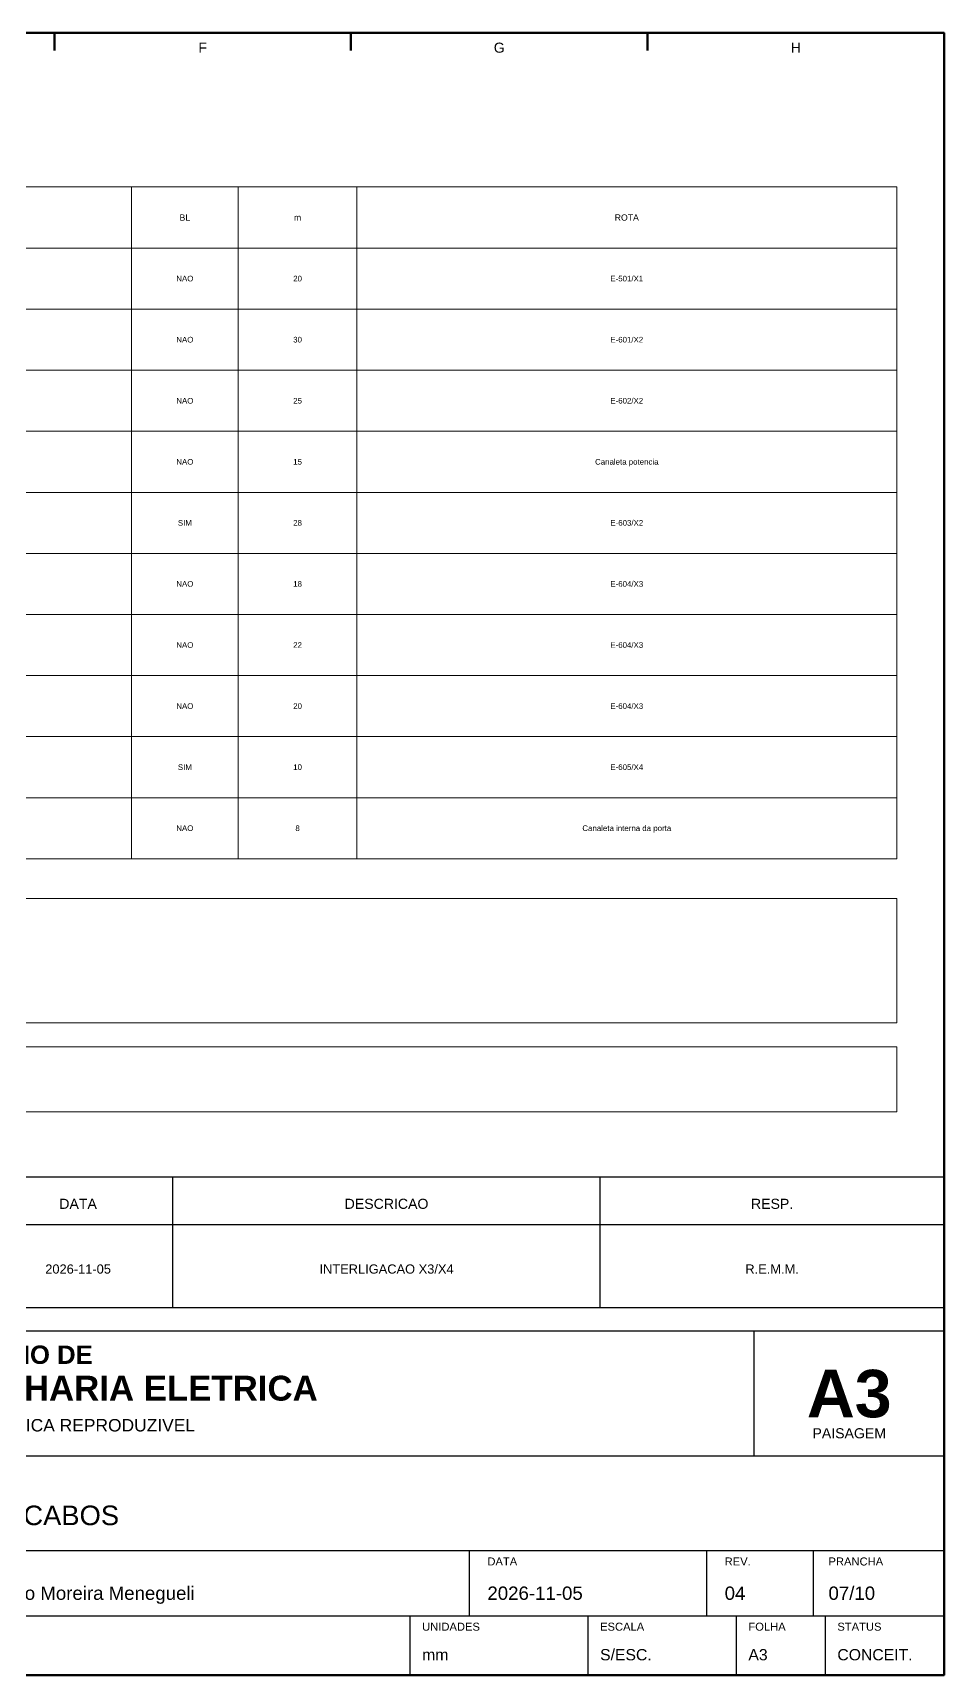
# Model space of a CAD drawing. Header units: millimetres. Extents: x 10 to 410, y 10 to 287.
# Drawn here: x 256.4 to 410, y 10 to 287 of the extents above; entities that cross this region are included whole.
import ezdxf
from ezdxf.enums import TextEntityAlignment as Align

# ---------------------------------------------------------------- set-up
doc = ezdxf.new("R2010")
doc.units = ezdxf.units.MM
for name, color, linetype, lineweight in [('00_MOLDURA', 7, 'CONTINUOUS', 50), ('01_CARIMBO', 7, 'CONTINUOUS', 25), ('02_TEXTO', 7, 'CONTINUOUS', 18), ('12_LEGENDA', 7, 'CONTINUOUS', 18), ('13_NOTAS', 7, 'CONTINUOUS', 18)]:
    doc.layers.add(name, color=color, linetype=linetype, lineweight=lineweight)
doc.styles.add('PORTFOLIO_TEXTO', font='arial.ttf')
doc.styles.add('PORTFOLIO_TITULO', font='arialbd.ttf', dxfattribs={"width": 0.92})

# ---------------------------------------------------------------- blocks, each defined once
blk = doc.blocks.new('CARIMBO_A3')
at = {"layer": '01_CARIMBO'}
for p, q in [((148, 37), (148, 58)), ((0, 37), (180, 37)), ((0, 21), (180, 21)), ((100, 10), (100, 21)), ((140, 10), (140, 21)), ((158, 10), (158, 21)), ((0, 10), (180, 10)), ((90, 0), (90, 10)), ((120, 0), (120, 10)), ((145, 0), (145, 10)), ((160, 0), (160, 10))]:
    blk.add_line(p, q, dxfattribs=at)
blk.add_lwpolyline([(0, 0), (180, 0), (180, 58), (0, 58)], close=True, dxfattribs=at)
at = {"layer": '01_CARIMBO', "style": 'PORTFOLIO_TEXTO'}
for s, p in [('TITULO', (3, 34.4)), ('AUTOR', (3, 18.5)), ('DATA', (103, 18.5)), ('REV.', (143, 18.5)), ('PRANCHA', (160.5, 18.5)), ('ARQUIVO', (3, 7.5)), ('UNIDADES', (92, 7.5)), ('ESCALA', (122, 7.5)), ('FOLHA', (147, 7.5)), ('STATUS', (162, 7.5))]:
    blk.add_text(s, height=1.35, dxfattribs=at).set_placement(p)
at = {"layer": '02_TEXTO'}
for s, height, style, p in [('PORTFOLIO DE', 3.1, 'PORTFOLIO_TITULO', (4, 52.5)), ('ENGENHARIA ELETRICA', 4.2, 'PORTFOLIO_TITULO', (4, 46.3)), ('BASE ACADEMICA REPRODUZIVEL', 2.1, 'PORTFOLIO_TEXTO', (4, 41.1))]:
    blk.add_text(s, height=height, dxfattribs=dict(at, style=style)).set_placement(p)
for s, height, style, p in [('A3', 8, 'PORTFOLIO_TITULO', (164, 47.5)), ('PAISAGEM', 1.7, 'PORTFOLIO_TEXTO', (164, 40.8))]:
    blk.add_text(s, height=height, dxfattribs=dict(at, style=style)).set_placement(p, align=Align.MIDDLE_CENTER)
at = {"layer": '02_TEXTO', "style": 'PORTFOLIO_TEXTO'}
for tag, p, height in [('TITULO', (3, 25.3), 3.3), ('AUTOR', (3, 12.7), 2.25), ('DATA', (103, 12.7), 2.25), ('REVISAO', (143, 12.7), 2.25), ('PRANCHA', (160.5, 12.7), 2.25), ('ARQUIVO', (3, 2.5), 1.9), ('UNIDADES', (92, 2.5), 1.9), ('ESCALA', (122, 2.5), 1.9), ('FOLHA', (147, 2.5), 1.9), ('STATUS', (162, 2.5), 1.9)]:
    blk.add_attdef(tag, p, '', height=height, dxfattribs=at)

msp = doc.modelspace()

# ---------------------------------------------------------------- linework, layer by layer
at = {"layer": '00_MOLDURA'}
for p, q in [((260, 287), (260, 284)), ((310, 287), (310, 284)), ((360, 287), (360, 284))]:
    msp.add_line(p, q, dxfattribs=at)
msp.add_lwpolyline([(10, 10), (410, 10), (410, 287), (10, 287)], close=True, dxfattribs=at)
at = {"layer": '01_CARIMBO'}
for p, q in [((280, 72), (280, 94)), ((352, 72), (352, 94)), ((230, 86), (410, 86))]:
    msp.add_line(p, q, dxfattribs=at)
msp.add_lwpolyline([(230, 72), (410, 72), (410, 94), (230, 94)], close=True, dxfattribs=at)
at = {"layer": '12_LEGENDA'}
for p, q in [((273, 147.7), (273, 261)), ((291, 147.7), (291, 261)), ((311, 147.7), (311, 261)), ((18, 250.7), (402, 250.7)), ((18, 240.4), (402, 240.4)), ((18, 230.1), (402, 230.1)), ((18, 219.8), (402, 219.8)), ((18, 209.5), (402, 209.5)), ((18, 199.2), (402, 199.2)), ((18, 188.9), (402, 188.9)), ((18, 178.6), (402, 178.6)), ((18, 168.3), (402, 168.3)), ((18, 158), (402, 158))]:
    msp.add_line(p, q, dxfattribs=at)
for points in [[(18, 147.7), (402, 147.7), (402, 261), (18, 261)], [(18, 120), (402, 120), (402, 141), (18, 141)]]:
    msp.add_lwpolyline(points, close=True, dxfattribs=at)
at = {"layer": '13_NOTAS'}
msp.add_lwpolyline([(18, 105), (402, 105), (402, 116), (18, 116)], close=True, dxfattribs=at)

# ---------------------------------------------------------------- block references
at = {"layer": '01_CARIMBO'}
msp.add_blockref('CARIMBO_A3', (230, 10), dxfattribs=at).add_auto_attribs({'TITULO': 'LISTA DE CABOS', 'AUTOR': 'Rogério Eduardo Moreira Menegueli', 'DATA': '2026-11-05', 'REVISAO': '04', 'PRANCHA': '07/10', 'ARQUIVO': '07_lista_cabos.dxf', 'UNIDADES': 'mm', 'ESCALA': 'S/ESC.', 'FOLHA': 'A3', 'STATUS': 'CONCEIT.'})

# ---------------------------------------------------------------- texts
at = {"layer": '00_MOLDURA', "style": 'PORTFOLIO_TEXTO'}
for s, p in [('F', (285, 284.5)), ('G', (335, 284.5)), ('H', (385, 284.5))]:
    msp.add_text(s, height=1.7, dxfattribs=at).set_placement(p, align=Align.MIDDLE_CENTER)
at = {"layer": '01_CARIMBO', "style": 'PORTFOLIO_TEXTO'}
for s, p in [('DATA', (264, 89.5)), ('DESCRICAO', (316, 89.5)), ('RESP.', (381, 89.5))]:
    msp.add_text(s, height=1.7, dxfattribs=at).set_placement(p, align=Align.MIDDLE_CENTER)
at = {"layer": '02_TEXTO', "style": 'PORTFOLIO_TEXTO'}
for s, p in [('2026-11-05', (264, 78.5)), ('INTERLIGACAO X3/X4', (316, 78.5)), ('R.E.M.M.', (381, 78.5))]:
    msp.add_text(s, height=1.55, dxfattribs=at).set_placement(p, align=Align.MIDDLE_CENTER)
at = {"layer": '12_LEGENDA', "style": 'PORTFOLIO_TEXTO'}
for s, height, p in [('BL', 1.05, (282, 255.85)), ('m', 1.05, (301, 255.85)), ('ROTA', 1.05, (356.5, 255.85)), ('NAO', 0.95, (282, 245.55)), ('20', 0.95, (301, 245.55)), ('E-501/X1', 0.95, (356.5, 245.55)), ('NAO', 0.95, (282, 235.25)), ('30', 0.95, (301, 235.25)), ('E-601/X2', 0.95, (356.5, 235.25)), ('NAO', 0.95, (282, 224.95)), ('25', 0.95, (301, 224.95)), ('E-602/X2', 0.95, (356.5, 224.95)), ('NAO', 0.95, (282, 214.65)), ('15', 0.95, (301, 214.65)), ('Canaleta potencia', 0.95, (356.5, 214.65)), ('SIM', 0.95, (282, 204.35)), ('28', 0.95, (301, 204.35)), ('E-603/X2', 0.95, (356.5, 204.35)), ('NAO', 0.95, (282, 194.05)), ('18', 0.95, (301, 194.05)), ('E-604/X3', 0.95, (356.5, 194.05)), ('NAO', 0.95, (282, 183.75)), ('22', 0.95, (301, 183.75)), ('E-604/X3', 0.95, (356.5, 183.75)), ('NAO', 0.95, (282, 173.45)), ('20', 0.95, (301, 173.45)), ('E-604/X3', 0.95, (356.5, 173.45)), ('SIM', 0.95, (282, 163.15)), ('10', 0.95, (301, 163.15)), ('E-605/X4', 0.95, (356.5, 163.15)), ('NAO', 0.95, (282, 152.85)), ('8', 0.95, (301, 152.85)), ('Canaleta interna da porta', 0.95, (356.5, 152.85))]:
    msp.add_text(s, height=height, dxfattribs=at).set_placement(p, align=Align.MIDDLE_CENTER)

doc.saveas('drawing.dxf')
